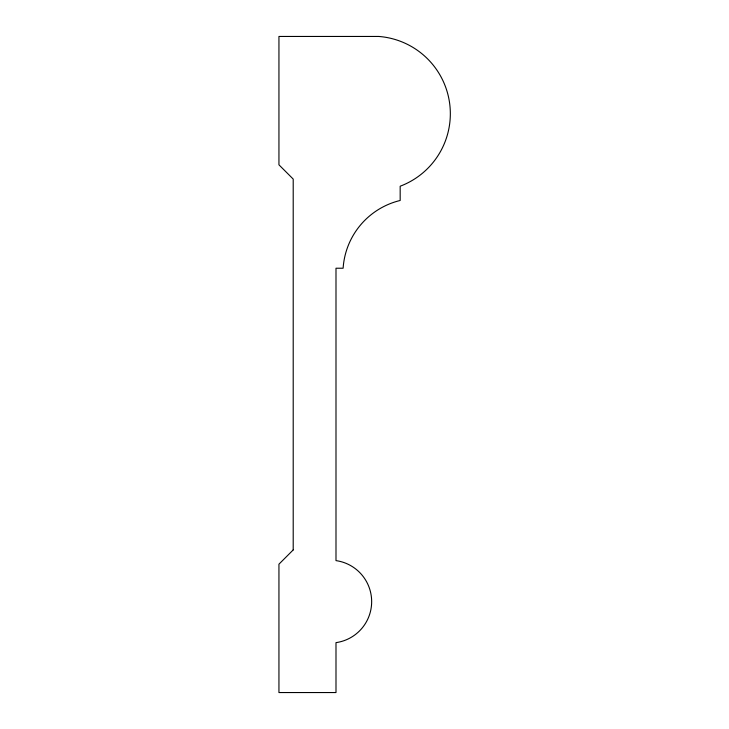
<?xml version="1.0" encoding="UTF-8"?>
<svg xmlns="http://www.w3.org/2000/svg" width="729" height="729" viewBox="0 0 729 729"><rect width="100%" height="100%" fill="white"/><g stroke="black" fill="none" stroke-linecap="round" stroke-linejoin="round"><path stroke-width="1.09" d="M293.204 549.921L278.943 564.182L278.943 692.55L335.996 692.55L335.996 642.632A41.407 41.407 0 0 0 335.996 560.619L335.996 268.226L343.122 268.226A74.759 74.759 0 0 1 400.175 200.475L400.175 186.214A77.484 77.484 0 0 0 378.779 36.45L278.943 36.45L278.943 164.818L293.204 179.079L293.204 549.921"/></g></svg>
